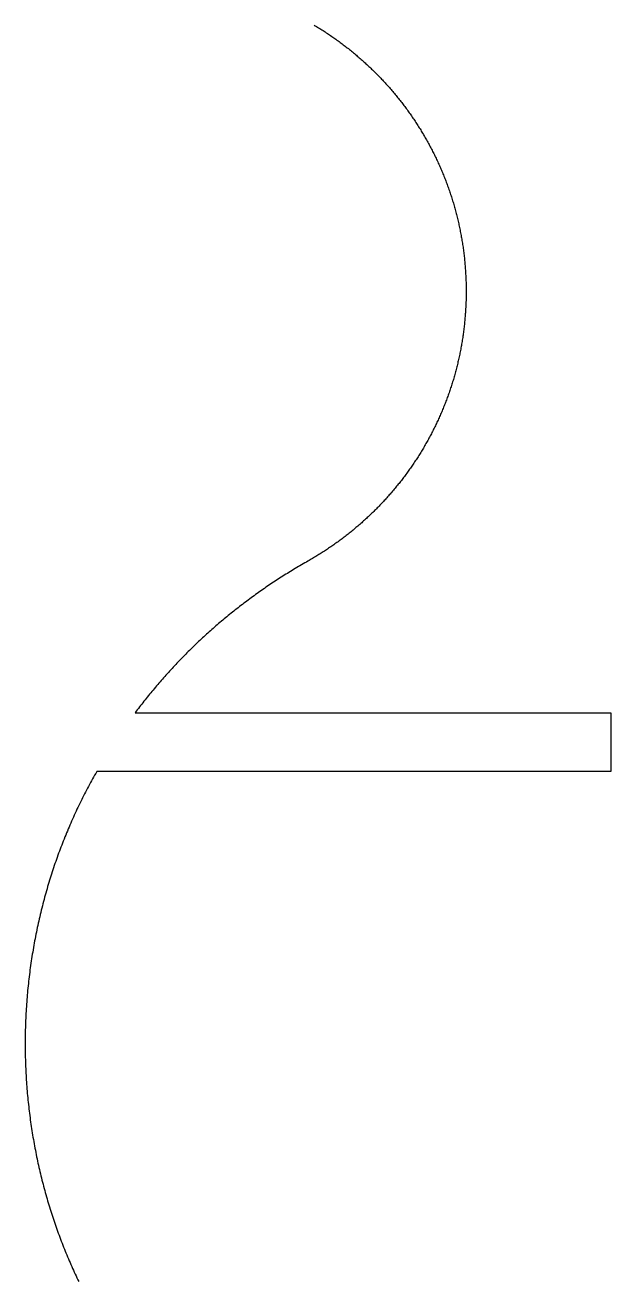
# Model space of a CAD drawing. Extents: x -331 to 1103, y -532 to 1751.
# Drawn here: x -330.7 to -209.3, y -272 to -11.7 of the extents above; entities that cross this region are included whole.
import ezdxf

# ---------------------------------------------------------------- set-up
doc = ezdxf.new("R2010")
doc.units = 0
doc.layers.add('Default_Layer', color=1, linetype='CONTINUOUS')

msp = doc.modelspace()

# ---------------------------------------------------------------- linework, layer by layer
at = {"layer": 'Default_Layer'}
msp.add_lwpolyline([(-270.79, -11.66), (-270.56, -11.8), (-270.33, -11.94), (-270.1, -12.08), (-269.87, -12.22), (-269.64, -12.36), (-269.41, -12.51), (-269.18, -12.65), (-268.96, -12.8), (-268.73, -12.94), (-268.5, -13.09), (-268.28, -13.24), (-268.05, -13.39), (-267.83, -13.54), (-267.61, -13.69), (-267.39, -13.84), (-267.16, -13.99), (-266.94, -14.14), (-266.72, -14.3), (-266.5, -14.45), (-266.29, -14.61), (-266.07, -14.77), (-265.85, -14.92), (-265.63, -15.08), (-265.42, -15.24), (-265.2, -15.4), (-264.99, -15.56), (-264.77, -15.72), (-264.56, -15.89), (-264.35, -16.05), (-264.14, -16.21), (-263.93, -16.38), (-263.72, -16.54), (-263.51, -16.71), (-263.3, -16.88), (-263.09, -17.05), (-262.88, -17.21), (-262.68, -17.38), (-262.47, -17.56), (-262.26, -17.73), (-262.06, -17.9), (-261.86, -18.07), (-261.65, -18.25), (-261.45, -18.42), (-261.25, -18.6), (-261.05, -18.77), (-260.85, -18.95), (-260.65, -19.13), (-260.45, -19.31), (-260.25, -19.49), (-260.06, -19.67), (-259.86, -19.85), (-259.67, -20.03), (-259.47, -20.21), (-259.28, -20.4), (-259.08, -20.58), (-258.89, -20.77), (-258.7, -20.95), (-258.51, -21.14), (-258.32, -21.32), (-258.13, -21.51), (-257.94, -21.7), (-257.76, -21.89), (-257.57, -22.08), (-257.38, -22.27), (-257.2, -22.46), (-257.01, -22.66), (-256.83, -22.85), (-256.65, -23.04), (-256.47, -23.24), (-256.28, -23.43), (-256.1, -23.63), (-255.92, -23.83), (-255.75, -24.02), (-255.57, -24.22), (-255.39, -24.42), (-255.21, -24.62), (-255.04, -24.82), (-254.87, -25.02), (-254.69, -25.23), (-254.52, -25.43), (-254.35, -25.63), (-254.18, -25.84), (-254.01, -26.04), (-253.84, -26.25), (-253.67, -26.45), (-253.5, -26.66), (-253.33, -26.87), (-253.17, -27.07), (-253, -27.28), (-252.84, -27.49), (-252.67, -27.7), (-252.51, -27.91), (-252.35, -28.13), (-252.19, -28.34), (-252.03, -28.55), (-251.87, -28.76), (-251.71, -28.98), (-251.55, -29.19), (-251.4, -29.41), (-251.24, -29.63), (-251.09, -29.84), (-250.93, -30.06), (-250.78, -30.28), (-250.63, -30.5), (-250.48, -30.72), (-250.33, -30.94), (-250.18, -31.16), (-250.03, -31.38), (-249.88, -31.6), (-249.74, -31.82), (-249.59, -32.05), (-249.44, -32.27), (-249.3, -32.5), (-249.16, -32.72), (-249.02, -32.95), (-248.87, -33.17), (-248.73, -33.4), (-248.6, -33.63), (-248.46, -33.86), (-248.32, -34.09), (-248.18, -34.32), (-248.05, -34.55), (-247.91, -34.78), (-247.78, -35.01), (-247.65, -35.24), (-247.52, -35.47), (-247.38, -35.71), (-247.25, -35.94), (-247.13, -36.17), (-247, -36.41), (-246.87, -36.65), (-246.74, -36.88), (-246.62, -37.12), (-246.5, -37.36), (-246.37, -37.59), (-246.25, -37.83), (-246.13, -38.07), (-246.01, -38.31), (-245.89, -38.55), (-245.77, -38.79), (-245.65, -39.03), (-245.54, -39.27), (-245.42, -39.52), (-245.31, -39.76), (-245.2, -40), (-245.08, -40.25), (-244.97, -40.49), (-244.86, -40.74), (-244.75, -40.98), (-244.64, -41.23), (-244.54, -41.47), (-244.43, -41.72), (-244.33, -41.97), (-244.22, -42.22), (-244.12, -42.47), (-244.02, -42.72), (-243.92, -42.97), (-243.82, -43.22), (-243.72, -43.47), (-243.62, -43.72), (-243.52, -43.97), (-243.43, -44.22), (-243.33, -44.47), (-243.24, -44.73), (-243.14, -44.98), (-243.05, -45.24), (-242.96, -45.49), (-242.87, -45.75), (-242.78, -46), (-242.7, -46.26), (-242.61, -46.52), (-242.52, -46.77), (-242.44, -47.03), (-242.36, -47.29), (-242.27, -47.55), (-242.19, -47.81), (-242.11, -48.07), (-242.03, -48.33), (-241.95, -48.59), (-241.88, -48.85), (-241.8, -49.11), (-241.73, -49.37), (-241.65, -49.63), (-241.58, -49.9), (-241.51, -50.16), (-241.44, -50.42), (-241.37, -50.69), (-241.3, -50.95), (-241.23, -51.22), (-241.17, -51.48), (-241.1, -51.75), (-241.04, -52.02), (-240.98, -52.28), (-240.92, -52.55), (-240.86, -52.82), (-240.8, -53.09), (-240.74, -53.35), (-240.68, -53.62), (-240.63, -53.89), (-240.57, -54.16), (-240.52, -54.43), (-240.46, -54.7), (-240.41, -54.97), (-240.36, -55.25), (-240.31, -55.52), (-240.27, -55.79), (-240.22, -56.06), (-240.17, -56.33), (-240.13, -56.61), (-240.08, -56.88), (-240.04, -57.16), (-240, -57.43), (-239.96, -57.71), (-239.92, -57.98), (-239.89, -58.26), (-239.85, -58.53), (-239.81, -58.81), (-239.78, -59.09), (-239.75, -59.36), (-239.71, -59.64), (-239.68, -59.92), (-239.65, -60.2), (-239.63, -60.47), (-239.6, -60.75), (-239.57, -61.03), (-239.55, -61.31), (-239.53, -61.59), (-239.5, -61.87), (-239.48, -62.15), (-239.46, -62.43), (-239.44, -62.72), (-239.43, -63), (-239.41, -63.28), (-239.4, -63.56), (-239.38, -63.84), (-239.37, -64.13), (-239.36, -64.41), (-239.35, -64.69), (-239.34, -64.98), (-239.33, -65.26), (-239.32, -65.55), (-239.32, -65.84), (-239.31, -66.16), (-239.31, -66.49), (-239.31, -66.82), (-239.31, -67.1), (-239.31, -67.38), (-239.32, -67.66), (-239.32, -67.94), (-239.33, -68.22), (-239.33, -68.5), (-239.34, -68.78), (-239.35, -69.06), (-239.36, -69.33), (-239.37, -69.61), (-239.38, -69.89), (-239.4, -70.16), (-239.41, -70.44), (-239.43, -70.72), (-239.44, -70.99), (-239.46, -71.27), (-239.48, -71.54), (-239.5, -71.82), (-239.52, -72.09), (-239.55, -72.37), (-239.57, -72.64), (-239.6, -72.91), (-239.62, -73.19), (-239.65, -73.46), (-239.68, -73.73), (-239.71, -74), (-239.74, -74.28), (-239.77, -74.55), (-239.81, -74.82), (-239.84, -75.09), (-239.88, -75.36), (-239.91, -75.63), (-239.95, -75.9), (-239.99, -76.17), (-240.03, -76.44), (-240.07, -76.71), (-240.11, -76.97), (-240.15, -77.24), (-240.2, -77.51), (-240.24, -77.78), (-240.29, -78.04), (-240.34, -78.31), (-240.39, -78.58), (-240.44, -78.84), (-240.49, -79.11), (-240.54, -79.37), (-240.59, -79.64), (-240.65, -79.9), (-240.7, -80.16), (-240.76, -80.43), (-240.82, -80.69), (-240.88, -80.95), (-240.94, -81.22), (-241, -81.48), (-241.06, -81.74), (-241.12, -82), (-241.18, -82.26), (-241.25, -82.52), (-241.32, -82.78), (-241.38, -83.04), (-241.45, -83.3), (-241.52, -83.56), (-241.59, -83.81), (-241.66, -84.07), (-241.73, -84.33), (-241.81, -84.59), (-241.88, -84.84), (-241.96, -85.1), (-242.03, -85.35), (-242.11, -85.61), (-242.19, -85.86), (-242.27, -86.12), (-242.35, -86.37), (-242.43, -86.62), (-242.52, -86.88), (-242.6, -87.13), (-242.68, -87.38), (-242.77, -87.63), (-242.86, -87.88), (-242.94, -88.13), (-243.03, -88.38), (-243.12, -88.63), (-243.21, -88.88), (-243.31, -89.13), (-243.4, -89.38), (-243.49, -89.62), (-243.59, -89.87), (-243.68, -90.12), (-243.78, -90.36), (-243.88, -90.61), (-243.98, -90.85), (-244.08, -91.1), (-244.18, -91.34), (-244.28, -91.59), (-244.38, -91.83), (-244.49, -92.07), (-244.59, -92.31), (-244.7, -92.56), (-244.8, -92.8), (-244.91, -93.04), (-245.02, -93.28), (-245.13, -93.52), (-245.24, -93.76), (-245.35, -93.99), (-245.46, -94.23), (-245.58, -94.47), (-245.69, -94.71), (-245.81, -94.94), (-245.92, -95.18), (-246.04, -95.41), (-246.16, -95.65), (-246.28, -95.88), (-246.4, -96.12), (-246.52, -96.35), (-246.64, -96.58), (-246.76, -96.81), (-246.89, -97.05), (-247.01, -97.28), (-247.14, -97.51), (-247.26, -97.74), (-247.39, -97.97), (-247.52, -98.19), (-247.65, -98.42), (-247.78, -98.65), (-247.91, -98.88), (-248.04, -99.1), (-248.18, -99.33), (-248.31, -99.55), (-248.44, -99.78), (-248.58, -100), (-248.72, -100.23), (-248.85, -100.45), (-248.99, -100.67), (-249.13, -100.89), (-249.27, -101.12), (-249.41, -101.34), (-249.55, -101.56), (-249.7, -101.77), (-249.84, -101.99), (-249.99, -102.21), (-250.13, -102.43), (-250.28, -102.65), (-250.42, -102.86), (-250.57, -103.08), (-250.72, -103.29), (-250.87, -103.51), (-251.02, -103.72), (-251.17, -103.93), (-251.32, -104.15), (-251.48, -104.36), (-251.63, -104.57), (-251.79, -104.78), (-251.94, -104.99), (-252.1, -105.2), (-252.26, -105.41), (-252.41, -105.62), (-252.57, -105.82), (-252.73, -106.03), (-252.89, -106.24), (-253.06, -106.44), (-253.22, -106.65), (-253.38, -106.85), (-253.55, -107.05), (-253.71, -107.26), (-253.88, -107.46), (-254.04, -107.66), (-254.21, -107.86), (-254.38, -108.06), (-254.55, -108.26), (-254.72, -108.46), (-254.89, -108.66), (-255.06, -108.86), (-255.23, -109.05), (-255.4, -109.25), (-255.58, -109.44), (-255.75, -109.64), (-255.93, -109.83), (-256.1, -110.03), (-256.28, -110.22), (-256.46, -110.41), (-256.64, -110.6), (-256.82, -110.79), (-257, -110.98), (-257.18, -111.17), (-257.36, -111.36), (-257.54, -111.55), (-257.72, -111.73), (-257.91, -111.92), (-258.09, -112.11), (-258.28, -112.29), (-258.46, -112.47), (-258.65, -112.66), (-258.84, -112.84), (-259.03, -113.02), (-259.22, -113.2), (-259.41, -113.38), (-259.6, -113.56), (-259.79, -113.74), (-259.98, -113.92), (-260.17, -114.1), (-260.37, -114.27), (-260.56, -114.45), (-260.76, -114.62), (-260.95, -114.8), (-261.15, -114.97), (-261.35, -115.15), (-261.54, -115.32), (-261.74, -115.49), (-261.94, -115.66), (-262.14, -115.83), (-262.34, -116), (-262.54, -116.17), (-262.75, -116.33), (-262.95, -116.5), (-263.15, -116.67), (-263.36, -116.83), (-263.56, -117), (-263.77, -117.16), (-263.97, -117.32), (-264.18, -117.48), (-264.39, -117.64), (-264.6, -117.8), (-264.81, -117.96), (-265.02, -118.12), (-265.23, -118.28), (-265.44, -118.44), (-265.65, -118.59), (-265.86, -118.75), (-266.08, -118.9), (-266.29, -119.06), (-266.51, -119.21), (-266.72, -119.36), (-266.94, -119.51), (-267.15, -119.66), (-267.37, -119.81), (-267.59, -119.96), (-267.81, -120.11), (-268.03, -120.26), (-268.25, -120.4), (-268.47, -120.55), (-268.69, -120.69), (-268.91, -120.84), (-269.13, -120.98), (-269.35, -121.12), (-269.58, -121.26), (-269.8, -121.4), (-270.03, -121.54), (-270.25, -121.68), (-270.48, -121.82), (-270.71, -121.96), (-270.93, -122.09), (-271.16, -122.23), (-271.39, -122.36), (-271.62, -122.5), (-271.85, -122.63), (-272.08, -122.76), (-272.41, -122.95), (-272.75, -123.14), (-273.08, -123.33), (-273.41, -123.53), (-273.74, -123.72), (-274.07, -123.91), (-274.4, -124.11), (-274.73, -124.31), (-275.05, -124.5), (-275.38, -124.7), (-275.7, -124.9), (-276.03, -125.1), (-276.35, -125.3), (-276.67, -125.5), (-277, -125.7), (-277.32, -125.91), (-277.64, -126.11), (-277.96, -126.32), (-278.28, -126.52), (-278.59, -126.73), (-278.91, -126.94), (-279.23, -127.15), (-279.54, -127.36), (-279.85, -127.57), (-280.17, -127.78), (-280.48, -127.99), (-280.79, -128.2), (-281.1, -128.42), (-281.41, -128.63), (-281.72, -128.85), (-282.03, -129.06), (-282.34, -129.28), (-282.64, -129.5), (-282.95, -129.72), (-283.25, -129.94), (-283.56, -130.16), (-283.86, -130.38), (-284.16, -130.6), (-284.46, -130.83), (-284.76, -131.05), (-285.06, -131.28), (-285.36, -131.5), (-285.66, -131.73), (-285.96, -131.96), (-286.25, -132.19), (-286.55, -132.42), (-286.84, -132.65), (-287.14, -132.88), (-287.43, -133.11), (-287.72, -133.35), (-288.01, -133.58), (-288.31, -133.82), (-288.59, -134.05), (-288.88, -134.29), (-289.17, -134.53), (-289.46, -134.76), (-289.74, -135), (-290.03, -135.24), (-290.31, -135.48), (-290.6, -135.73), (-290.88, -135.97), (-291.16, -136.21), (-291.44, -136.46), (-291.72, -136.7), (-292, -136.95), (-292.28, -137.2), (-292.56, -137.44), (-292.84, -137.69), (-293.11, -137.94), (-293.39, -138.19), (-293.66, -138.45), (-293.93, -138.7), (-294.21, -138.95), (-294.48, -139.2), (-294.75, -139.46), (-295.02, -139.72), (-295.29, -139.97), (-295.56, -140.23), (-295.82, -140.49), (-296.09, -140.75), (-296.36, -141.01), (-296.62, -141.27), (-296.89, -141.53), (-297.15, -141.79), (-297.41, -142.06), (-297.67, -142.32), (-297.93, -142.59), (-298.19, -142.85), (-298.45, -143.12), (-298.71, -143.39), (-298.97, -143.65), (-299.23, -143.92), (-299.48, -144.19), (-299.74, -144.47), (-299.99, -144.74), (-300.24, -145.01), (-300.5, -145.28), (-300.75, -145.56), (-301, -145.83), (-301.25, -146.11), (-301.5, -146.39), (-301.75, -146.67), (-301.99, -146.94), (-302.24, -147.22), (-302.48, -147.51), (-302.73, -147.79), (-302.97, -148.07), (-303.22, -148.35), (-303.46, -148.64), (-303.7, -148.92), (-303.94, -149.21), (-304.18, -149.49), (-304.42, -149.78), (-304.66, -150.07), (-304.89, -150.36), (-305.13, -150.65), (-305.37, -150.94), (-305.6, -151.23), (-305.83, -151.52), (-306.07, -151.81), (-306.3, -152.11), (-306.53, -152.4), (-306.76, -152.7), (-306.99, -153), (-307.22, -153.29), (-307.45, -153.59), (-307.67, -153.89), (-307.9, -154.19), (-209.32, -154.19), (-209.32, -166.38), (-315.85, -166.38), (-316.06, -166.76), (-316.28, -167.14), (-316.5, -167.52), (-316.71, -167.91), (-316.92, -168.29), (-317.13, -168.68), (-317.34, -169.07), (-317.55, -169.46), (-317.76, -169.85), (-317.96, -170.24), (-318.17, -170.63), (-318.37, -171.02), (-318.57, -171.42), (-318.77, -171.81), (-318.97, -172.21), (-319.16, -172.61), (-319.36, -173.01), (-319.55, -173.41), (-319.74, -173.81), (-319.94, -174.21), (-320.12, -174.61), (-320.31, -175.02), (-320.5, -175.42), (-320.68, -175.83), (-320.87, -176.24), (-321.05, -176.65), (-321.23, -177.06), (-321.4, -177.47), (-321.58, -177.88), (-321.76, -178.29), (-321.93, -178.71), (-322.1, -179.12), (-322.27, -179.54), (-322.44, -179.95), (-322.61, -180.37), (-322.78, -180.79), (-322.94, -181.21), (-323.1, -181.63), (-323.26, -182.05), (-323.42, -182.47), (-323.58, -182.9), (-323.74, -183.32), (-323.89, -183.75), (-324.05, -184.18), (-324.2, -184.6), (-324.35, -185.03), (-324.5, -185.46), (-324.64, -185.89), (-324.79, -186.32), (-324.93, -186.75), (-325.07, -187.19), (-325.21, -187.62), (-325.35, -188.06), (-325.49, -188.49), (-325.63, -188.93), (-325.76, -189.36), (-325.89, -189.8), (-326.02, -190.24), (-326.15, -190.68), (-326.28, -191.12), (-326.4, -191.56), (-326.52, -192.01), (-326.65, -192.45), (-326.77, -192.89), (-326.89, -193.34), (-327, -193.79), (-327.12, -194.23), (-327.23, -194.68), (-327.34, -195.13), (-327.45, -195.58), (-327.56, -196.03), (-327.67, -196.48), (-327.77, -196.93), (-327.87, -197.38), (-327.97, -197.83), (-328.07, -198.29), (-328.17, -198.74), (-328.27, -199.2), (-328.36, -199.65), (-328.45, -200.11), (-328.54, -200.57), (-328.63, -201.03), (-328.72, -201.48), (-328.8, -201.94), (-328.89, -202.4), (-328.97, -202.87), (-329.05, -203.33), (-329.12, -203.79), (-329.2, -204.25), (-329.27, -204.72), (-329.35, -205.18), (-329.42, -205.65), (-329.49, -206.11), (-329.55, -206.58), (-329.62, -207.05), (-329.68, -207.51), (-329.74, -207.98), (-329.8, -208.45), (-329.86, -208.92), (-329.91, -209.39), (-329.97, -209.86), (-330.02, -210.33), (-330.07, -210.81), (-330.12, -211.28), (-330.16, -211.75), (-330.21, -212.23), (-330.25, -212.7), (-330.29, -213.18), (-330.33, -213.65), (-330.36, -214.13), (-330.4, -214.61), (-330.43, -215.08), (-330.46, -215.56), (-330.49, -216.04), (-330.52, -216.52), (-330.54, -217), (-330.57, -217.48), (-330.59, -217.96), (-330.61, -218.44), (-330.62, -218.92), (-330.64, -219.41), (-330.65, -219.89), (-330.66, -220.37), (-330.67, -220.86), (-330.68, -221.34), (-330.68, -221.83), (-330.69, -222.31), (-330.69, -222.8), (-330.69, -223.27), (-330.68, -223.74), (-330.68, -224.21), (-330.67, -224.69), (-330.66, -225.16), (-330.65, -225.63), (-330.64, -226.1), (-330.63, -226.57), (-330.61, -227.04), (-330.59, -227.5), (-330.57, -227.97), (-330.55, -228.44), (-330.53, -228.91), (-330.5, -229.37), (-330.47, -229.84), (-330.45, -230.3), (-330.41, -230.77), (-330.38, -231.23), (-330.35, -231.7), (-330.31, -232.16), (-330.27, -232.62), (-330.23, -233.09), (-330.19, -233.55), (-330.15, -234.01), (-330.1, -234.47), (-330.05, -234.93), (-330.01, -235.39), (-329.95, -235.85), (-329.9, -236.3), (-329.85, -236.76), (-329.79, -237.22), (-329.73, -237.67), (-329.67, -238.13), (-329.61, -238.59), (-329.55, -239.04), (-329.48, -239.49), (-329.42, -239.95), (-329.35, -240.4), (-329.28, -240.85), (-329.21, -241.3), (-329.13, -241.75), (-329.06, -242.2), (-328.98, -242.65), (-328.9, -243.1), (-328.82, -243.55), (-328.74, -243.99), (-328.66, -244.44), (-328.57, -244.89), (-328.48, -245.33), (-328.39, -245.78), (-328.3, -246.22), (-328.21, -246.66), (-328.12, -247.11), (-328.02, -247.55), (-327.92, -247.99), (-327.83, -248.43), (-327.72, -248.87), (-327.62, -249.31), (-327.52, -249.74), (-327.41, -250.18), (-327.31, -250.62), (-327.2, -251.05), (-327.09, -251.49), (-326.97, -251.92), (-326.86, -252.35), (-326.75, -252.79), (-326.63, -253.22), (-326.51, -253.65), (-326.39, -254.08), (-326.27, -254.51), (-326.14, -254.94), (-326.02, -255.36), (-325.89, -255.79), (-325.76, -256.22), (-325.64, -256.64), (-325.5, -257.06), (-325.37, -257.49), (-325.24, -257.91), (-325.1, -258.33), (-324.96, -258.75), (-324.82, -259.17), (-324.68, -259.59), (-324.54, -260.01), (-324.4, -260.43), (-324.25, -260.84), (-324.11, -261.26), (-323.96, -261.67), (-323.81, -262.09), (-323.66, -262.5), (-323.5, -262.91), (-323.35, -263.32), (-323.19, -263.73), (-323.04, -264.14), (-322.88, -264.55), (-322.72, -264.95), (-322.56, -265.36), (-322.39, -265.77), (-322.23, -266.17), (-322.06, -266.57), (-321.89, -266.98), (-321.72, -267.38), (-321.55, -267.78), (-321.38, -268.18), (-321.21, -268.58), (-321.03, -268.97), (-320.86, -269.37), (-320.68, -269.76), (-320.5, -270.16), (-320.32, -270.55), (-320.14, -270.94), (-319.95, -271.34), (-319.77, -271.73), (-319.58, -272.11)], dxfattribs=at)

doc.saveas('drawing.dxf')
